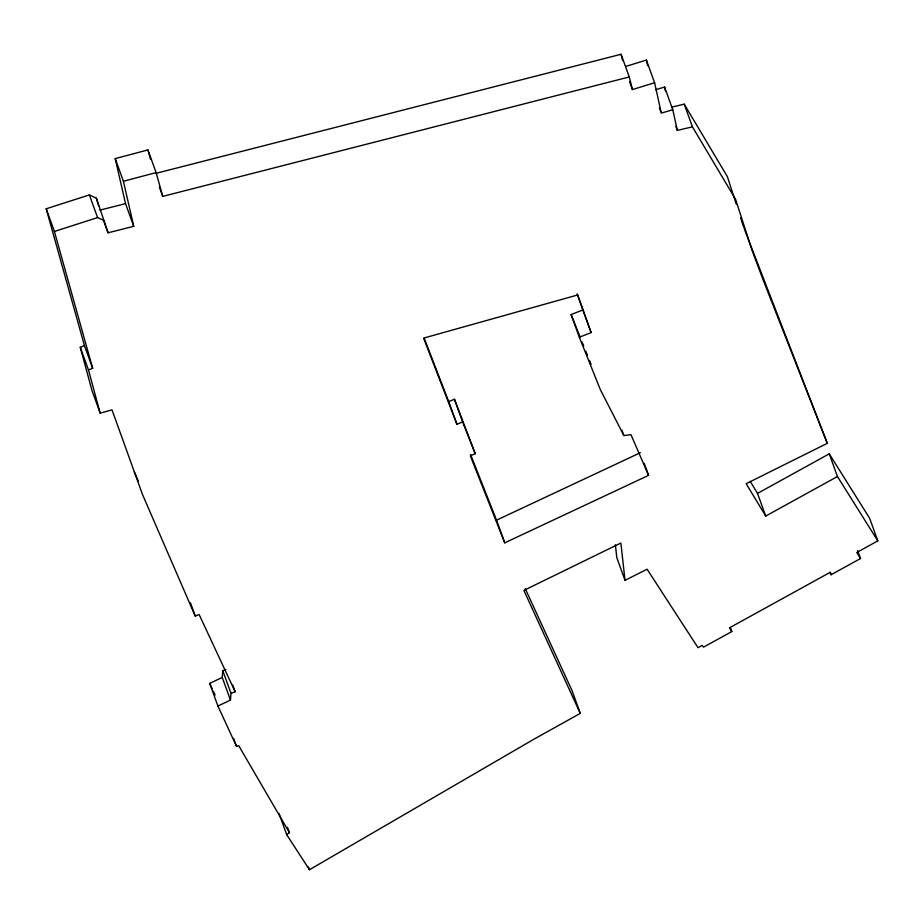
<?xml version="1.0" encoding="UTF-8"?>
<svg xmlns="http://www.w3.org/2000/svg" width="924" height="924" viewBox="0 0 924 924"><rect width="100%" height="100%" fill="white"/><g stroke="black" fill="none" stroke-linecap="round" stroke-linejoin="round"><path stroke-width="1.39" d="M525.271 588.669L572.072 690.702L580.272 713.374L533.691 739.327L309.459 869.727L286.706 834.695L289.42 832.674L238.75 745.737L236.521 746.349L217.902 706.04L230.446 700.115L222.245 677.454L222.8 670.732L225.93 669.519M230.446 700.115L231.012 693.393L222.8 670.732M829.244 453.846L837.444 476.518L765.719 516.066L757.507 493.404L829.244 453.846L869.6 518.202L877.8 540.863L856.756 552.517L860.521 558.523L831.15 574.716L829.787 572.534L729.475 627.823L731.808 631.577L703.499 647.17L702.228 645.426L698.013 647.689L647.1 569.23L625.017 580.33L616.816 557.657L615.384 544.756M744.19 228.575L827.303 443.335L746.153 483.691L765.719 516.066M217.902 706.04L209.69 683.367L222.245 677.454M644.224 463.374L648.567 475.375L504.747 542.838L496.546 520.177L640.367 452.714M454.458 399.272L462.658 421.933L456.918 424.243L448.706 401.582L454.458 399.272L475.225 453.73L470.316 455.798L504.747 542.838M231.012 693.393L235.17 691.776L199.134 614.552L195.218 616.054L142.504 494.548L112.012 409.875L100.173 413.155L91.961 390.494L80.284 347.332L84.442 345.599L46.2 208.789L89.374 194.918L96.396 198.21L108.062 232.802L133.737 226.311L123.423 181.277L115.223 158.616L147.921 149.919L156.121 172.58L162.74 196.385L629.279 76.946L632.432 89.559L654.596 82.744L646.384 60.072L625.525 66.493M100.173 413.155L88.485 369.993L92.643 368.272L54.401 231.462L46.2 208.789M648.567 475.375L630.976 434.673L623.873 435.574L600.334 389.616L579.325 337.237L571.113 314.564L582.917 309.921L577.154 293.809M579.325 337.237L591.117 332.594L577.673 294.975L423.608 338.115L456.918 424.243M54.401 231.462L97.586 217.579L104.608 220.871M655.659 89.686L664.587 87.064L672.788 109.737L677.338 130.411L692.434 126.842L735.608 199.365L751.893 249.896L763.005 279.568L827.303 443.335M672.788 109.737L661.318 113.098L654.596 82.744M123.423 181.277L156.121 172.58M155.937 173.354L621.078 54.273L629.279 76.946M99.85 210.141L125.537 203.65L133.737 226.311M671.875 107.092L684.234 104.169L727.407 176.692L736.209 204.008M837.444 476.518L877.8 540.863M750.265 481.416L757.507 493.404M209.69 683.367L212.093 688.576M213.294 691.175L215.107 695.079M580.272 713.374L523.873 590.401L620.87 543.046L625.017 580.33M134.303 471.887L138.311 481.127M571.113 314.564L580.041 336.833M582.143 342.065L583.725 345.992M585.828 351.236L587.398 355.163M589.5 360.406L591.071 364.333M462.658 421.933L475.225 453.73M470.582 454.562L496.546 520.177M424.243 338.334L448.706 401.582M857.622 550.531L860.521 558.523M684.234 104.169L692.434 126.842M675.883 126.415L677.338 130.411M830.179 572.048L831.15 574.716M659.378 107.761L660.833 111.758M629.533 81.566L632.432 89.559M730.364 627.581L731.808 631.577M582.917 309.921L591.117 332.594M621.944 430.249L623.873 435.574M159.367 187.052L162.74 196.385M103.719 220.801L108.062 232.802M89.374 194.918L97.586 217.579M308.489 867.059L309.459 869.727M287.491 827.35L289.42 832.674M232.756 685.111L235.17 691.776M278.979 813.374L286.706 834.695M190.39 602.725L195.218 616.054M233.622 738.345L236.521 746.349M84.442 345.599L92.643 368.272M80.284 347.332L88.485 369.993M740.609 217.66L743.681 227.223M96.396 198.21L98.706 206.168M147.921 149.919L150.497 159.171M621.078 54.273L622.649 60.591M115.223 158.616L125.537 203.65M646.384 60.072L647.609 65.592M664.587 87.064L665.499 91.199"/></g></svg>
